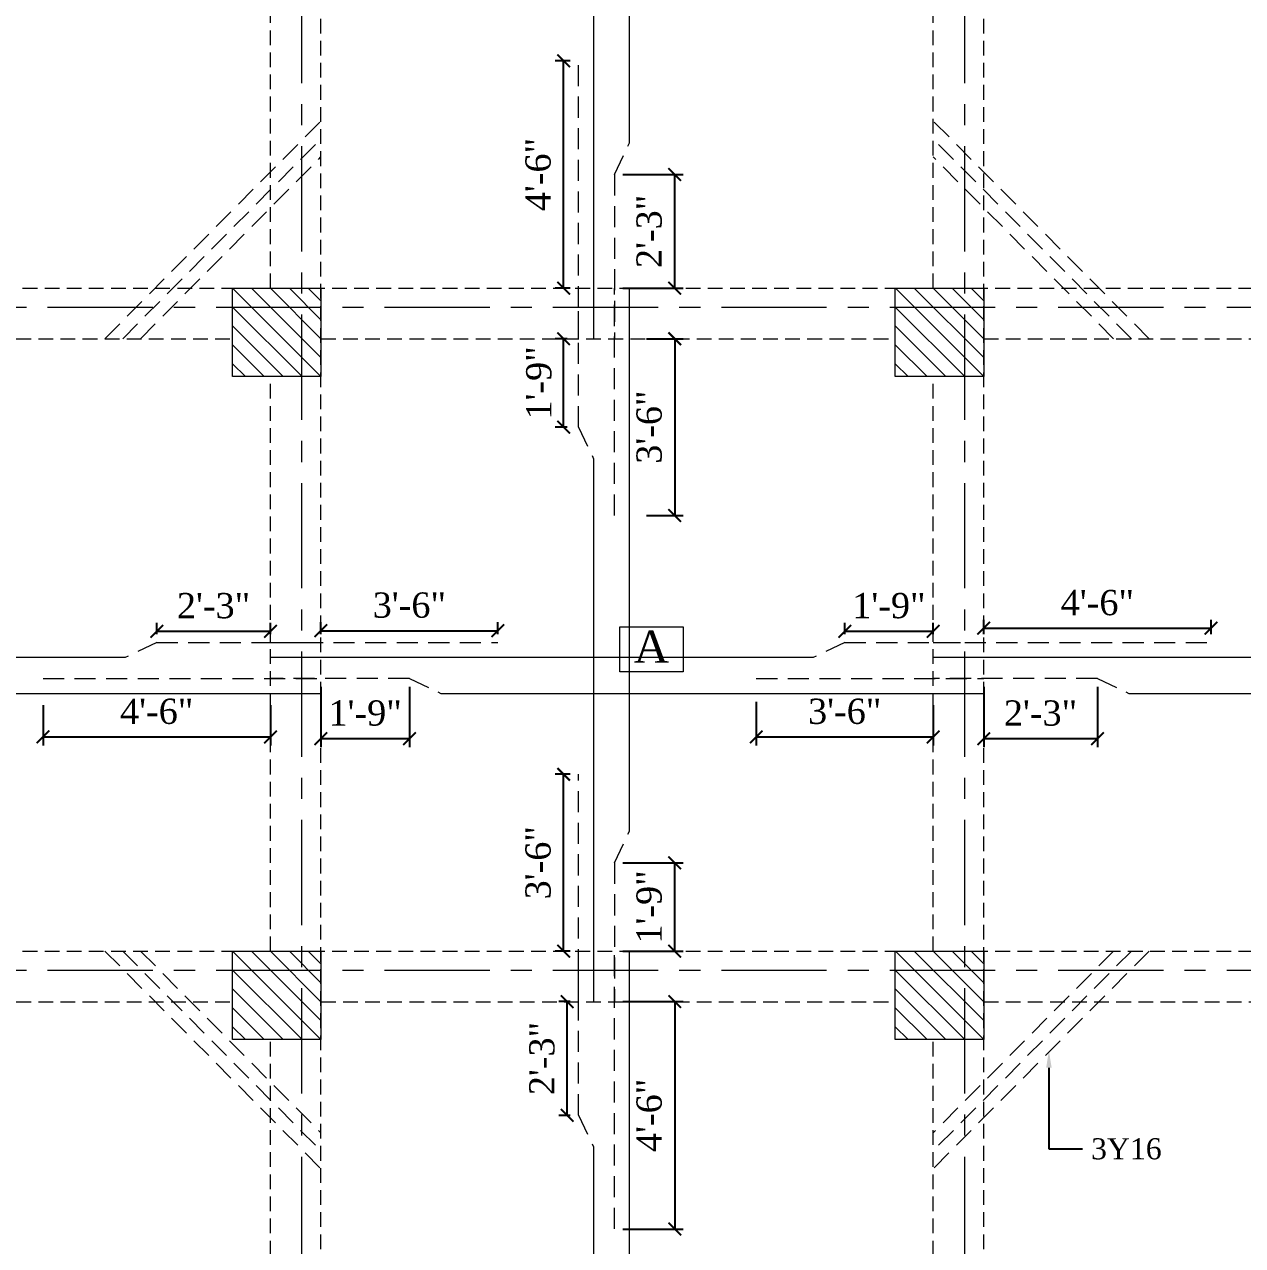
# Model space of a CAD drawing. Header units: feet. Extents: x 35006 to 48642, y 16494 to 18305.
# Drawn here: x 47796.4 to 48085.7, y 17091.8 to 17381.9 of the extents above; entities that cross this region are included whole.
import ezdxf
from ezdxf import colors
from ezdxf.entities.mleader import LeaderData, LeaderLine
from ezdxf.math import Vec2, Vec3

# ---------------------------------------------------------------- set-up
doc = ezdxf.new("R2010")
doc.units = ezdxf.units.FT
doc.linetypes.add('CENTER', pattern=[2, 1.25, -0.25, 0.25, -0.25])
doc.linetypes.add('HIDDEN', pattern=[0.375, 0.25, -0.125])
for name, color, linetype, lineweight in [('Column', 1, 'Continuous', 15), ('Dimension', 2, 'Continuous', 9), ('Hatch', 9, 'Continuous', 9), ('ST Beam', 7, 'Continuous', 20), ('ST GRIDS', 6, 'CENTER', 9), ('ST REINF', 1, 'Continuous', 35)]:
    doc.layers.add(name, color=color, linetype=linetype, lineweight=lineweight)
for name, color, linetype in [('ST DIM', 11, 'Continuous'), ('ST TABLE', 2, 'Continuous'), ('ST TEX', 3, 'Continuous')]:
    doc.layers.add(name, color=color, linetype=linetype)
doc.styles.add('RomanS', font='times.ttf')
doc.dimstyles.new('1-1', dxfattribs={"dimtxt": 9, "dimasz": 5, "dimexe": 6, "dimexo": 6, "dimgap": 3, "dimtad": 1, "dimdec": 1, "dimzin": 0, "dimdsep": 46, "dimlunit": 4, "dimtxsty": 'RomanS', "dimblk": 'ARCHTICK', "dimcen": 0.09, "dimclrd": 256, "dimclre": 256, "dimclrt": 3, "dimadec": 0, "dimazin": 0, "dimtfac": 0.6, "dimtdec": 1, "dimtix": 1, "dimtofl": 0, "dimtmove": 1, "dimatfit": 0, "dimfxl": 1, "dimtolj": 1, "dimtzin": 0, "dimarcsym": 0})

# ---------------------------------------------------------------- blocks, each defined once
blk = doc.blocks.new('_ArchTick')
at = {"color": 0, "const_width": 0.15}
blk.add_lwpolyline([(-0.5, -0.5), (0.5, 0.5)], dxfattribs=at)
blk = doc.blocks.new('*D398')
at = {"layer": 'Defpoints', "color": 0, "transparency": 16777216}
for p in [(47936.55, 17346.21), (47950.86, 17346.21), (47936.55, 17319.21)]:
    blk.add_point(p, dxfattribs=at)
at = {"layer": 'ST DIM', "lineweight": -2, "transparency": 16777216}
for p, q in [((47938.55, 17346.21), (47952.86, 17346.21)), ((47950.86, 17319.21), (47950.86, 17346.21)), ((47938.55, 17319.21), (47952.86, 17319.21))]:
    blk.add_line(p, q, dxfattribs=at)
at = {"layer": 'ST DIM', "lineweight": -2, "transparency": 16777216, "xscale": 3, "yscale": 3, "zscale": 3}
for p, rotation in [((47950.86, 17346.21), 90), ((47950.86, 17319.21), 270)]:
    blk.add_blockref('_ArchTick', p, dxfattribs=dict(at, rotation=rotation))
at = {"layer": 'ST DIM', "color": 3, "lineweight": 9, "transparency": 16777216, "insert": (47944.81, 17332.71), "char_height": 6, "attachment_point": 5, "rotation": 90, "style": 'RomanS'}
blk.add_mtext('\\A1;2\'-3"', dxfattribs=at)
blk = doc.blocks.new('*D491')
at = {"layer": 'Defpoints', "color": 0, "transparency": 16777216}
for p in [(47924.49, 17373.21), (47928.04, 17373.21), (47928.04, 17319.21)]:
    blk.add_point(p, dxfattribs=at)
at = {"layer": 'ST DIM', "lineweight": -2, "transparency": 16777216}
for p, q in [((47926.04, 17373.21), (47922.49, 17373.21)), ((47924.49, 17319.21), (47924.49, 17373.21)), ((47926.04, 17319.21), (47922.49, 17319.21))]:
    blk.add_line(p, q, dxfattribs=at)
at = {"layer": 'ST DIM', "lineweight": -2, "transparency": 16777216, "xscale": 3, "yscale": 3, "zscale": 3}
for p, rotation in [((47924.49, 17373.21), 90), ((47924.49, 17319.21), 270)]:
    blk.add_blockref('_ArchTick', p, dxfattribs=dict(at, rotation=rotation))
at = {"layer": 'ST DIM', "color": 3, "lineweight": 9, "transparency": 16777216, "insert": (47918.44, 17346.21), "char_height": 6, "attachment_point": 5, "rotation": 90, "style": 'RomanS'}
blk.add_mtext('\\A1;4\'-6"', dxfattribs=at)
blk = doc.blocks.new('*D502')
at = {"layer": 'Defpoints', "color": 0, "transparency": 16777216}
for p in [(47854.85, 17237.72), (47827.85, 17235.04), (47854.85, 17235.04)]:
    blk.add_point(p, dxfattribs=at)
at = {"layer": 'ST DIM', "lineweight": -2, "transparency": 16777216}
for p, q in [((47827.85, 17237.04), (47827.85, 17239.72)), ((47827.85, 17237.72), (47854.85, 17237.72)), ((47854.85, 17237.04), (47854.85, 17239.72))]:
    blk.add_line(p, q, dxfattribs=at)
at = {"layer": 'ST DIM', "lineweight": -2, "transparency": 16777216, "xscale": 3, "yscale": 3, "zscale": 3, "rotation": 180}
blk.add_blockref('_ArchTick', (47827.85, 17237.72), dxfattribs=at)
at = {"layer": 'ST DIM', "lineweight": -2, "transparency": 16777216, "xscale": 3, "yscale": 3, "zscale": 3}
blk.add_blockref('_ArchTick', (47854.85, 17237.72), dxfattribs=at)
at = {"layer": 'ST DIM', "color": 3, "lineweight": 9, "transparency": 16777216, "insert": (47841.35, 17243.78), "char_height": 6, "attachment_point": 5, "style": 'RomanS'}
blk.add_mtext('\\A1;2\'-3"', dxfattribs=at)
blk = doc.blocks.new('*D403')
at = {"layer": 'Defpoints', "color": 0, "transparency": 16777216}
for p in [(47800.85, 17222.16), (47854.85, 17222.16), (47854.85, 17212.63)]:
    blk.add_point(p, dxfattribs=at)
at = {"layer": 'ST DIM', "lineweight": -2, "transparency": 16777216}
for p, q in [((47800.85, 17220.16), (47800.85, 17210.63)), ((47854.85, 17220.16), (47854.85, 17210.63)), ((47800.85, 17212.63), (47854.85, 17212.63))]:
    blk.add_line(p, q, dxfattribs=at)
at = {"layer": 'ST DIM', "lineweight": -2, "transparency": 16777216, "xscale": 3, "yscale": 3, "zscale": 3, "rotation": 180}
blk.add_blockref('_ArchTick', (47800.85, 17212.63), dxfattribs=at)
at = {"layer": 'ST DIM', "lineweight": -2, "transparency": 16777216, "xscale": 3, "yscale": 3, "zscale": 3}
blk.add_blockref('_ArchTick', (47854.85, 17212.63), dxfattribs=at)
at = {"layer": 'ST DIM', "color": 3, "lineweight": 9, "transparency": 16777216, "insert": (47827.85, 17218.68), "char_height": 6, "attachment_point": 5, "style": 'RomanS'}
blk.add_mtext('\\A1;4\'-6"', dxfattribs=at)
blk = doc.blocks.new('*D404')
at = {"layer": 'Defpoints', "color": 0, "transparency": 16777216}
for p in [(47866.85, 17226.53), (47887.85, 17226.53), (47887.85, 17212.22)]:
    blk.add_point(p, dxfattribs=at)
at = {"layer": 'ST DIM', "lineweight": -2, "transparency": 16777216}
for p, q in [((47866.85, 17224.53), (47866.85, 17210.22)), ((47887.85, 17224.53), (47887.85, 17210.22)), ((47866.85, 17212.22), (47887.85, 17212.22))]:
    blk.add_line(p, q, dxfattribs=at)
at = {"layer": 'ST DIM', "lineweight": -2, "transparency": 16777216, "xscale": 3, "yscale": 3, "zscale": 3, "rotation": 180}
blk.add_blockref('_ArchTick', (47866.85, 17212.22), dxfattribs=at)
at = {"layer": 'ST DIM', "lineweight": -2, "transparency": 16777216, "xscale": 3, "yscale": 3, "zscale": 3}
blk.add_blockref('_ArchTick', (47887.85, 17212.22), dxfattribs=at)
at = {"layer": 'ST DIM', "color": 3, "lineweight": 9, "transparency": 16777216, "insert": (47877.35, 17218.28), "char_height": 6, "attachment_point": 5, "style": 'RomanS'}
blk.add_mtext('\\A1;1\'-9"', dxfattribs=at)
blk = doc.blocks.new('*D503')
at = {"layer": 'Defpoints', "color": 0, "transparency": 16777216}
for p in [(48012.24, 17237.72), (47991.24, 17235.04), (48012.24, 17235.04)]:
    blk.add_point(p, dxfattribs=at)
at = {"layer": 'ST DIM', "lineweight": -2, "transparency": 16777216}
for p, q in [((47991.24, 17237.04), (47991.24, 17239.72)), ((47991.24, 17237.72), (48012.24, 17237.72)), ((48012.24, 17237.04), (48012.24, 17239.72))]:
    blk.add_line(p, q, dxfattribs=at)
at = {"layer": 'ST DIM', "lineweight": -2, "transparency": 16777216, "xscale": 3, "yscale": 3, "zscale": 3, "rotation": 180}
blk.add_blockref('_ArchTick', (47991.24, 17237.72), dxfattribs=at)
at = {"layer": 'ST DIM', "lineweight": -2, "transparency": 16777216, "xscale": 3, "yscale": 3, "zscale": 3}
blk.add_blockref('_ArchTick', (48012.24, 17237.72), dxfattribs=at)
at = {"layer": 'ST DIM', "color": 3, "lineweight": 9, "transparency": 16777216, "insert": (48001.74, 17243.79), "char_height": 6, "attachment_point": 5, "style": 'RomanS'}
blk.add_mtext('\\A1;1\'-9"', dxfattribs=at)
blk = doc.blocks.new('*D405')
at = {"layer": 'Defpoints', "color": 0, "transparency": 16777216}
for p in [(47970.24, 17222.98), (48012.24, 17222.16), (48012.24, 17212.63)]:
    blk.add_point(p, dxfattribs=at)
at = {"layer": 'ST DIM', "lineweight": -2, "transparency": 16777216}
for p, q in [((47970.24, 17220.98), (47970.24, 17210.63)), ((48012.24, 17220.16), (48012.24, 17210.63)), ((47970.24, 17212.63), (48012.24, 17212.63))]:
    blk.add_line(p, q, dxfattribs=at)
at = {"layer": 'ST DIM', "lineweight": -2, "transparency": 16777216, "xscale": 3, "yscale": 3, "zscale": 3, "rotation": 180}
blk.add_blockref('_ArchTick', (47970.24, 17212.63), dxfattribs=at)
at = {"layer": 'ST DIM', "lineweight": -2, "transparency": 16777216, "xscale": 3, "yscale": 3, "zscale": 3}
blk.add_blockref('_ArchTick', (48012.24, 17212.63), dxfattribs=at)
at = {"layer": 'ST DIM', "color": 3, "lineweight": 9, "transparency": 16777216, "insert": (47991.24, 17218.68), "char_height": 6, "attachment_point": 5, "style": 'RomanS'}
blk.add_mtext('\\A1;3\'-6"', dxfattribs=at)
blk = doc.blocks.new('*D504')
at = {"layer": 'Defpoints', "color": 0, "transparency": 16777216}
for p in [(47908.85, 17237.86), (47866.85, 17235.04), (47908.85, 17235.04)]:
    blk.add_point(p, dxfattribs=at)
at = {"layer": 'ST DIM', "lineweight": -2, "transparency": 16777216}
for p, q in [((47866.85, 17237.04), (47866.85, 17239.86)), ((47866.85, 17237.86), (47908.85, 17237.86)), ((47908.85, 17237.04), (47908.85, 17239.86))]:
    blk.add_line(p, q, dxfattribs=at)
at = {"layer": 'ST DIM', "lineweight": -2, "transparency": 16777216, "xscale": 3, "yscale": 3, "zscale": 3, "rotation": 180}
blk.add_blockref('_ArchTick', (47866.85, 17237.86), dxfattribs=at)
at = {"layer": 'ST DIM', "lineweight": -2, "transparency": 16777216, "xscale": 3, "yscale": 3, "zscale": 3}
blk.add_blockref('_ArchTick', (47908.85, 17237.86), dxfattribs=at)
at = {"layer": 'ST DIM', "color": 3, "lineweight": 9, "transparency": 16777216, "insert": (47887.85, 17243.91), "char_height": 6, "attachment_point": 5, "style": 'RomanS'}
blk.add_mtext('\\A1;3\'-6"', dxfattribs=at)
blk = doc.blocks.new('*D406')
at = {"layer": 'Defpoints', "color": 0, "transparency": 16777216}
for p in [(48024.24, 17226.53), (48051.24, 17226.53), (48051.24, 17212.22)]:
    blk.add_point(p, dxfattribs=at)
at = {"layer": 'ST DIM', "lineweight": -2, "transparency": 16777216}
for p, q in [((48024.24, 17224.53), (48024.24, 17210.22)), ((48051.24, 17224.53), (48051.24, 17210.22)), ((48024.24, 17212.22), (48051.24, 17212.22))]:
    blk.add_line(p, q, dxfattribs=at)
at = {"layer": 'ST DIM', "lineweight": -2, "transparency": 16777216, "xscale": 3, "yscale": 3, "zscale": 3, "rotation": 180}
blk.add_blockref('_ArchTick', (48024.24, 17212.22), dxfattribs=at)
at = {"layer": 'ST DIM', "lineweight": -2, "transparency": 16777216, "xscale": 3, "yscale": 3, "zscale": 3}
blk.add_blockref('_ArchTick', (48051.24, 17212.22), dxfattribs=at)
at = {"layer": 'ST DIM', "color": 3, "lineweight": 9, "transparency": 16777216, "insert": (48037.74, 17218.27), "char_height": 6, "attachment_point": 5, "style": 'RomanS'}
blk.add_mtext('\\A1;2\'-3"', dxfattribs=at)
blk = doc.blocks.new('*D506')
at = {"layer": 'Defpoints', "color": 0, "transparency": 16777216}
for p in [(48078.24, 17238.45), (48024.24, 17235.04), (48078.24, 17235.04)]:
    blk.add_point(p, dxfattribs=at)
at = {"layer": 'ST DIM', "lineweight": -2, "transparency": 16777216}
for p, q in [((48024.24, 17237.04), (48024.24, 17240.45)), ((48024.24, 17238.45), (48078.24, 17238.45)), ((48078.24, 17237.04), (48078.24, 17240.45))]:
    blk.add_line(p, q, dxfattribs=at)
at = {"layer": 'ST DIM', "lineweight": -2, "transparency": 16777216, "xscale": 3, "yscale": 3, "zscale": 3, "rotation": 180}
blk.add_blockref('_ArchTick', (48024.24, 17238.45), dxfattribs=at)
at = {"layer": 'ST DIM', "lineweight": -2, "transparency": 16777216, "xscale": 3, "yscale": 3, "zscale": 3}
blk.add_blockref('_ArchTick', (48078.24, 17238.45), dxfattribs=at)
at = {"layer": 'ST DIM', "color": 3, "lineweight": 9, "transparency": 16777216, "insert": (48051.24, 17244.5), "char_height": 6, "attachment_point": 5, "style": 'RomanS'}
blk.add_mtext('\\A1;4\'-6"', dxfattribs=at)
blk = doc.blocks.new('*D425')
at = {"layer": 'Defpoints', "color": 0, "transparency": 16777216}
for p in [(47936.55, 17182.75), (47950.86, 17182.75), (47936.55, 17161.75)]:
    blk.add_point(p, dxfattribs=at)
at = {"layer": 'ST DIM', "lineweight": -2, "transparency": 16777216}
for p, q in [((47938.55, 17182.75), (47952.86, 17182.75)), ((47950.86, 17161.75), (47950.86, 17182.75)), ((47938.55, 17161.75), (47952.86, 17161.75))]:
    blk.add_line(p, q, dxfattribs=at)
at = {"layer": 'ST DIM', "lineweight": -2, "transparency": 16777216, "xscale": 3, "yscale": 3, "zscale": 3}
for p, rotation in [((47950.86, 17182.75), 90), ((47950.86, 17161.75), 270)]:
    blk.add_blockref('_ArchTick', p, dxfattribs=dict(at, rotation=rotation))
at = {"layer": 'ST DIM', "color": 3, "lineweight": 9, "transparency": 16777216, "insert": (47944.8, 17172.25), "char_height": 6, "attachment_point": 5, "rotation": 90, "style": 'RomanS'}
blk.add_mtext('\\A1;1\'-9"', dxfattribs=at)
blk = doc.blocks.new('*D426')
at = {"layer": 'Defpoints', "color": 0, "transparency": 16777216}
for p in [(47924.49, 17307.22), (47927.31, 17307.22), (47927.31, 17286.22)]:
    blk.add_point(p, dxfattribs=at)
at = {"layer": 'ST DIM', "lineweight": -2, "transparency": 16777216}
for p, q in [((47925.31, 17307.22), (47922.49, 17307.22)), ((47924.49, 17286.22), (47924.49, 17307.22)), ((47925.31, 17286.22), (47922.49, 17286.22))]:
    blk.add_line(p, q, dxfattribs=at)
at = {"layer": 'ST DIM', "lineweight": -2, "transparency": 16777216, "xscale": 3, "yscale": 3, "zscale": 3}
for p, rotation in [((47924.49, 17307.22), 90), ((47924.49, 17286.22), 270)]:
    blk.add_blockref('_ArchTick', p, dxfattribs=dict(at, rotation=rotation))
at = {"layer": 'ST DIM', "color": 3, "lineweight": 9, "transparency": 16777216, "insert": (47918.61, 17296.72), "char_height": 6, "attachment_point": 5, "rotation": 90, "style": 'RomanS'}
blk.add_mtext('\\A1;1\'-9"', dxfattribs=at)
blk = doc.blocks.new('*D520')
at = {"layer": 'Defpoints', "color": 0, "transparency": 16777216}
for p in [(47924.49, 17203.75), (47928.04, 17203.75), (47928.04, 17161.75)]:
    blk.add_point(p, dxfattribs=at)
at = {"layer": 'ST DIM', "lineweight": -2, "transparency": 16777216}
for p, q in [((47926.04, 17203.75), (47922.49, 17203.75)), ((47924.49, 17161.75), (47924.49, 17203.75)), ((47926.04, 17161.75), (47922.49, 17161.75))]:
    blk.add_line(p, q, dxfattribs=at)
at = {"layer": 'ST DIM', "lineweight": -2, "transparency": 16777216, "xscale": 3, "yscale": 3, "zscale": 3}
for p, rotation in [((47924.49, 17203.75), 90), ((47924.49, 17161.75), 270)]:
    blk.add_blockref('_ArchTick', p, dxfattribs=dict(at, rotation=rotation))
at = {"layer": 'ST DIM', "color": 3, "lineweight": 9, "transparency": 16777216, "insert": (47918.44, 17182.75), "char_height": 6, "attachment_point": 5, "rotation": 90, "style": 'RomanS'}
blk.add_mtext('\\A1;3\'-6"', dxfattribs=at)
blk = doc.blocks.new('*D427')
at = {"layer": 'Defpoints', "color": 0, "transparency": 16777216}
for p in [(47942.18, 17307.22), (47942.18, 17265.23), (47950.86, 17265.23)]:
    blk.add_point(p, dxfattribs=at)
at = {"layer": 'ST DIM', "lineweight": -2, "transparency": 16777216}
for p, q in [((47944.18, 17307.22), (47952.86, 17307.22)), ((47950.86, 17307.22), (47950.86, 17265.23)), ((47944.18, 17265.23), (47952.86, 17265.23))]:
    blk.add_line(p, q, dxfattribs=at)
at = {"layer": 'ST DIM', "lineweight": -2, "transparency": 16777216, "xscale": 3, "yscale": 3, "zscale": 3}
for p, rotation in [((47950.86, 17307.22), 90), ((47950.86, 17265.23), 270)]:
    blk.add_blockref('_ArchTick', p, dxfattribs=dict(at, rotation=rotation))
at = {"layer": 'ST DIM', "color": 3, "lineweight": 9, "transparency": 16777216, "insert": (47944.81, 17286.22), "char_height": 6, "attachment_point": 5, "rotation": 90, "style": 'RomanS'}
blk.add_mtext('\\A1;3\'-6"', dxfattribs=at)
blk = doc.blocks.new('*D449')
at = {"layer": 'Defpoints', "color": 0, "transparency": 16777216}
for p in [(47925.35, 17149.75), (47928.04, 17149.75), (47928.04, 17122.75)]:
    blk.add_point(p, dxfattribs=at)
at = {"layer": 'ST DIM', "lineweight": -2, "transparency": 16777216}
for p, q in [((47926.04, 17149.75), (47923.35, 17149.75)), ((47925.35, 17122.75), (47925.35, 17149.75)), ((47926.04, 17122.75), (47923.35, 17122.75))]:
    blk.add_line(p, q, dxfattribs=at)
at = {"layer": 'ST DIM', "lineweight": -2, "transparency": 16777216, "xscale": 3, "yscale": 3, "zscale": 3}
for p, rotation in [((47925.35, 17149.75), 90), ((47925.35, 17122.75), 270)]:
    blk.add_blockref('_ArchTick', p, dxfattribs=dict(at, rotation=rotation))
at = {"layer": 'ST DIM', "color": 3, "lineweight": 9, "transparency": 16777216, "insert": (47919.35, 17136.25), "char_height": 6, "attachment_point": 5, "rotation": 90, "style": 'RomanS'}
blk.add_mtext('\\A1;2\'-3"', dxfattribs=at)
blk = doc.blocks.new('*D450')
at = {"layer": 'Defpoints', "color": 0, "transparency": 16777216}
for p in [(47936.55, 17149.75), (47936.55, 17095.75), (47950.86, 17095.75)]:
    blk.add_point(p, dxfattribs=at)
at = {"layer": 'ST DIM', "lineweight": -2, "transparency": 16777216}
for p, q in [((47938.55, 17149.75), (47952.86, 17149.75)), ((47950.86, 17149.75), (47950.86, 17095.75)), ((47938.55, 17095.75), (47952.86, 17095.75))]:
    blk.add_line(p, q, dxfattribs=at)
at = {"layer": 'ST DIM', "lineweight": -2, "transparency": 16777216, "xscale": 3, "yscale": 3, "zscale": 3}
for p, rotation in [((47950.86, 17149.75), 90), ((47950.86, 17095.75), 270)]:
    blk.add_blockref('_ArchTick', p, dxfattribs=dict(at, rotation=rotation))
at = {"layer": 'ST DIM', "color": 3, "lineweight": 9, "transparency": 16777216, "insert": (47944.81, 17122.75), "char_height": 6, "attachment_point": 5, "rotation": 90, "style": 'RomanS'}
blk.add_mtext('\\A1;4\'-6"', dxfattribs=at)

msp = doc.modelspace()

# ---------------------------------------------------------------- hatches: boundary and pattern name
at = {"layer": 'Hatch', "lineweight": 9, "transparency": 33554505}
h = msp.add_hatch(dxfattribs=at)
h.set_pattern_fill('ANSI31', color=253, angle=-90)
h.set_pattern_definition([(315, (7835.215, -426.651), (2.24506403, 2.24506403), [])])
h.paths.add_polyline_path([(47866.85, 17319.21), (47845.85, 17319.21), (47845.85, 17298.21), (47866.85, 17298.21)])
h = msp.add_hatch(dxfattribs=at)
h.set_pattern_fill('ANSI31', color=253, angle=-90)
h.set_pattern_definition([(315, (7992.607, -426.651), (2.24506403, 2.24506403), [])])
h.paths.add_polyline_path([(48024.24, 17319.21), (48003.24, 17319.21), (48003.24, 17298.21), (48024.24, 17298.21)])
h = msp.add_hatch(dxfattribs=at)
h.set_pattern_fill('ANSI31', color=253, angle=-90)
h.set_pattern_definition([(315, (7835.215, -584.1293), (2.24506403, 2.24506403), [])])
h.paths.add_polyline_path([(47866.85, 17161.73), (47845.85, 17161.73), (47845.85, 17140.73), (47866.85, 17140.73)])
h = msp.add_hatch(dxfattribs=at)
h.set_pattern_fill('ANSI31', color=253, angle=-90)
h.set_pattern_definition([(315, (7992.607, -584.1293), (2.24506403, 2.24506403), [])])
h.paths.add_polyline_path([(48024.24, 17161.73), (48003.24, 17161.73), (48003.24, 17140.73), (48024.24, 17140.73)])

# ---------------------------------------------------------------- linework, layer by layer
at = {"layer": 'Column', "lineweight": 18}
for points in [[(47845.85, 17319.21), (47866.85, 17319.21), (47866.85, 17298.21), (47845.85, 17298.21)], [(48003.24, 17319.21), (48024.24, 17319.21), (48024.24, 17298.21), (48003.24, 17298.21)], [(47845.85, 17161.73), (47866.85, 17161.73), (47866.85, 17140.73), (47845.85, 17140.73)], [(48003.24, 17161.73), (48024.24, 17161.73), (48024.24, 17140.73), (48003.24, 17140.73)]]:
    msp.add_lwpolyline(points, close=True, dxfattribs=at)
at = {"layer": 'ST Beam', "linetype": 'HIDDEN', "lineweight": 13, "ltscale": 14}
for p, q in [((47866.85, 16964.98), (47866.85, 17858.38)), ((48024.24, 16964.98), (48024.24, 17858.38)), ((47854.85, 17319.21), (47854.85, 17495.06)), ((48012.24, 17319.21), (48012.24, 17495.06)), ((47670, 17319.21), (48566.4, 17319.21)), ((47679, 17307.21), (47845.85, 17307.21)), ((47866.85, 17307.21), (48003.24, 17307.21)), ((48024.24, 17307.21), (48200.16, 17307.21)), ((47854.85, 17161.73), (47854.85, 17298.21)), ((48012.24, 17161.73), (48012.24, 17298.21)), ((47670, 17161.73), (48566.4, 17161.73)), ((47679, 17149.73), (47845.85, 17149.73)), ((47866.85, 17149.73), (48003.24, 17149.73)), ((48024.24, 17149.73), (48200.16, 17149.73)), ((47854.85, 16973.98), (47854.85, 17140.73)), ((48012.24, 16973.98), (48012.24, 17140.73))]:
    msp.add_line(p, q, dxfattribs=at)
at = {"layer": 'ST GRIDS', "color": 251, "lineweight": 13, "ltscale": 20}
for p, q in [((47862.35, 16847.93), (47862.35, 17870.38)), ((48019.74, 16847.93), (48019.74, 17870.38)), ((47561.95, 17314.72), (48575.4, 17314.72)), ((47561.95, 17157.23), (48575.4, 17157.23))]:
    msp.add_line(p, q, dxfattribs=at)
at = {"layer": 'ST REINF', "lineweight": 18}
for p, q in [((47940.1, 17353.71), (47940.1, 17516.06)), ((47931.59, 17469.56), (47931.59, 17307.21)), ((47940.1, 17190.25), (47940.1, 17319.22)), ((47931.59, 17278.72), (47931.59, 17149.75)), ((47820.35, 17231.48), (47661, 17231.48)), ((47983.74, 17231.48), (47854.85, 17231.48)), ((48174.66, 17231.48), (48012.24, 17231.48)), ((47698.5, 17222.98), (47866.85, 17222.98)), ((47895.35, 17222.98), (48024.24, 17222.98)), ((48058.74, 17222.98), (48221.16, 17222.98)), ((47940.1, 16993.5), (47940.1, 17161.8)), ((47931.59, 17115.3), (47931.59, 16956))]:
    msp.add_line(p, q, dxfattribs=at)
at = {"layer": 'ST REINF', "linetype": 'HIDDEN', "lineweight": 18, "ltscale": 20}
for p, q in [((47928.04, 17307.21), (47928.04, 17373.21)), ((47815.55, 17307.21), (47866.85, 17358.93)), ((48063.54, 17307.21), (48012.24, 17358.93)), ((47819.77, 17307.21), (47866.85, 17354.67)), ((48059.32, 17307.21), (48012.24, 17354.67)), ((47936.55, 17346.21), (47940.1, 17353.71)), ((47824, 17307.21), (47866.85, 17350.41)), ((48055.09, 17307.21), (48012.24, 17350.41)), ((47936.55, 17346.21), (47936.55, 17307.21)), ((47928.04, 17286.22), (47928.04, 17319.22)), ((47936.55, 17265.23), (47936.55, 17319.23)), ((47928.04, 17286.22), (47931.59, 17278.72)), ((47827.85, 17235.04), (47820.35, 17231.48)), ((47827.85, 17235.04), (47866.85, 17235.04)), ((47854.85, 17235.04), (47908.85, 17235.04)), ((47991.24, 17235.04), (47983.74, 17231.48)), ((47991.24, 17235.04), (48024.24, 17235.04)), ((48012.24, 17235.04), (48078.24, 17235.04)), ((47800.85, 17226.53), (47866.85, 17226.53)), ((47887.85, 17226.53), (47854.85, 17226.53)), ((47887.85, 17226.53), (47895.35, 17222.98)), ((47970.24, 17226.53), (48024.24, 17226.53)), ((48051.24, 17226.53), (48012.24, 17226.53)), ((48051.24, 17226.53), (48058.74, 17222.98)), ((47928.04, 17149.75), (47928.04, 17203.75)), ((47936.55, 17182.75), (47940.1, 17190.25)), ((47936.55, 17182.75), (47936.55, 17149.75)), ((47815.55, 17161.78), (47866.85, 17110.07)), ((47819.77, 17161.78), (47866.85, 17114.33)), ((47824, 17161.78), (47866.85, 17118.59)), ((47928.04, 17122.8), (47928.04, 17161.8)), ((47936.55, 17095.8), (47936.55, 17161.8)), ((48055.09, 17161.78), (48012.24, 17118.59)), ((48059.32, 17161.78), (48012.24, 17114.33)), ((48063.54, 17161.78), (48012.24, 17110.07)), ((47928.04, 17122.8), (47931.59, 17115.3))]:
    msp.add_line(p, q, dxfattribs=at)
at = {"layer": 'ST TABLE', "color": 2, "lineweight": 9}
msp.add_lwpolyline([(47937.86, 17238.82), (47952.84, 17238.82), (47952.84, 17228.1), (47937.86, 17228.1)], close=True, dxfattribs=at)

# ---------------------------------------------------------------- texts
at = {"layer": 'ST TEX', "color": 3, "lineweight": 9, "transparency": 33554684, "style": 'RomanS'}
msp.add_text('A', height=7.65, dxfattribs=at).set_placement((47941.15, 17230.26))

# ---------------------------------------------------------------- dimensions: what is measured, and where the dimension line sits
at = {"layer": 'ST DIM', "lineweight": 9}
for base, p1, p2, picture, middle in [((47924.49, 17373.21), (47928.04, 17319.21), (47928.04, 17373.21), '*D491', (47918.44, 17346.21)), ((47950.86, 17265.23), (47942.18, 17307.22), (47942.18, 17265.23), '*D427', (47944.81, 17286.22)), ((47924.49, 17203.75), (47928.04, 17161.75), (47928.04, 17203.75), '*D520', (47918.44, 17182.75)), ((47950.86, 17095.75), (47936.55, 17149.75), (47936.55, 17095.75), '*D450', (47944.81, 17122.75))]:
    dim = msp.add_linear_dim(base=base, p1=p1, p2=p2, angle=90, dimstyle='1-1', override={"dimtxt": 6, "dimasz": 3, "dimexe": 2, "dimexo": 2, "dimpost": '\\X'}, dxfattribs=at)
    dim.commit()
    dim.dimension.update_dxf_attribs({"geometry": picture, "text_midpoint": middle})
for base, p1, p2, picture, middle in [((47950.86, 17346.21), (47936.55, 17319.21), (47936.55, 17346.21), '*D398', (47950.86, 17332.71)), ((47924.49, 17307.22), (47927.31, 17286.22), (47927.31, 17307.22), '*D426', (47924.67, 17296.72)), ((47950.86, 17182.75), (47936.55, 17161.75), (47936.55, 17182.75), '*D425', (47950.86, 17172.25)), ((47925.35, 17149.75), (47928.04, 17122.75), (47928.04, 17149.75), '*D449', (47925.41, 17136.25))]:
    dim = msp.add_linear_dim(base=base, p1=p1, p2=p2, angle=90, dimstyle='1-1', override={"dimtxt": 6, "dimasz": 3, "dimexe": 2, "dimexo": 2, "dimpost": '\\X'}, dxfattribs=at)
    dim.commit()
    dim.dimension.update_dxf_attribs({"geometry": picture, "text_midpoint": middle, "dimtype": 160})
for base, p1, p2, picture, middle in [((47854.85, 17237.72), (47827.85, 17235.04), (47854.85, 17235.04), '*D502', (47841.35, 17243.78)), ((47908.85, 17237.86), (47866.85, 17235.04), (47908.85, 17235.04), '*D504', (47887.85, 17243.91)), ((48078.24, 17238.45), (48024.24, 17235.04), (48078.24, 17235.04), '*D506', (48051.24, 17244.5)), ((47854.85, 17212.63), (47800.85, 17222.16), (47854.85, 17222.16), '*D403', (47827.85, 17218.68)), ((48012.24, 17212.63), (47970.24, 17222.98), (48012.24, 17222.16), '*D405', (47991.24, 17218.68))]:
    dim = msp.add_linear_dim(base=base, p1=p1, p2=p2, dimstyle='1-1', override={"dimtxt": 6, "dimasz": 3, "dimexe": 2, "dimexo": 2, "dimpost": '\\X'}, dxfattribs=at)
    dim.commit()
    dim.dimension.update_dxf_attribs({"geometry": picture, "text_midpoint": middle})
for base, p1, p2, picture, middle in [((48012.24, 17237.72), (47991.24, 17235.04), (48012.24, 17235.04), '*D503', (48001.74, 17237.72)), ((47887.85, 17212.22), (47866.85, 17226.53), (47887.85, 17226.53), '*D404', (47877.35, 17212.22)), ((48051.24, 17212.22), (48024.24, 17226.53), (48051.24, 17226.53), '*D406', (48037.74, 17212.22))]:
    dim = msp.add_linear_dim(base=base, p1=p1, p2=p2, dimstyle='1-1', override={"dimtxt": 6, "dimasz": 3, "dimexe": 2, "dimexo": 2, "dimpost": '\\X'}, dxfattribs=at)
    dim.commit()
    dim.dimension.update_dxf_attribs({"geometry": picture, "text_midpoint": middle, "dimtype": 160})

# ---------------------------------------------------------------- leaders
at = {"layer": 'Dimension'}
ml = msp.add_multileader_mtext('Standard', dxfattribs=at)
ml.set_content('3Y16', color=256, style='RomanS')
ml.set_leader_properties()
ml.build(insert=Vec2(0, 0))
ctx = ml.context
ctx.base_point, ctx.char_height, ctx.plane_origin = Vec3(48047.73, 17114.77), 5, Vec3(48039.73, 17138.06)
notes = []
notes.append((ctx, [(0, (1, 1, 0), (48039.73, 17114.77), (1, 0), 8, [(0, [(48039.73, 17138.06)], 0, [])])]))
ctx.mtext.insert, ctx.mtext.flow_direction = Vec3(48049.73, 17117.31), 5
for ctx, leaders in notes:
    for number, flags, end, landing, length, lines in leaders:
        leader = LeaderData()
        leader.index, (leader.has_last_leader_line, leader.has_dogleg_vector, leader.attachment_direction) = number, flags
        leader.last_leader_point, leader.dogleg_vector, leader.dogleg_length = Vec3(end), Vec3(landing), length
        for number, points, colour, breaks in lines:
            line = LeaderLine()
            line.index, line.vertices, line.color, line.breaks = number, Vec3.list(points), colors.encode_raw_color(colour), breaks
            leader.lines.append(line)
        ctx.leaders.append(leader)

doc.saveas('drawing.dxf')
